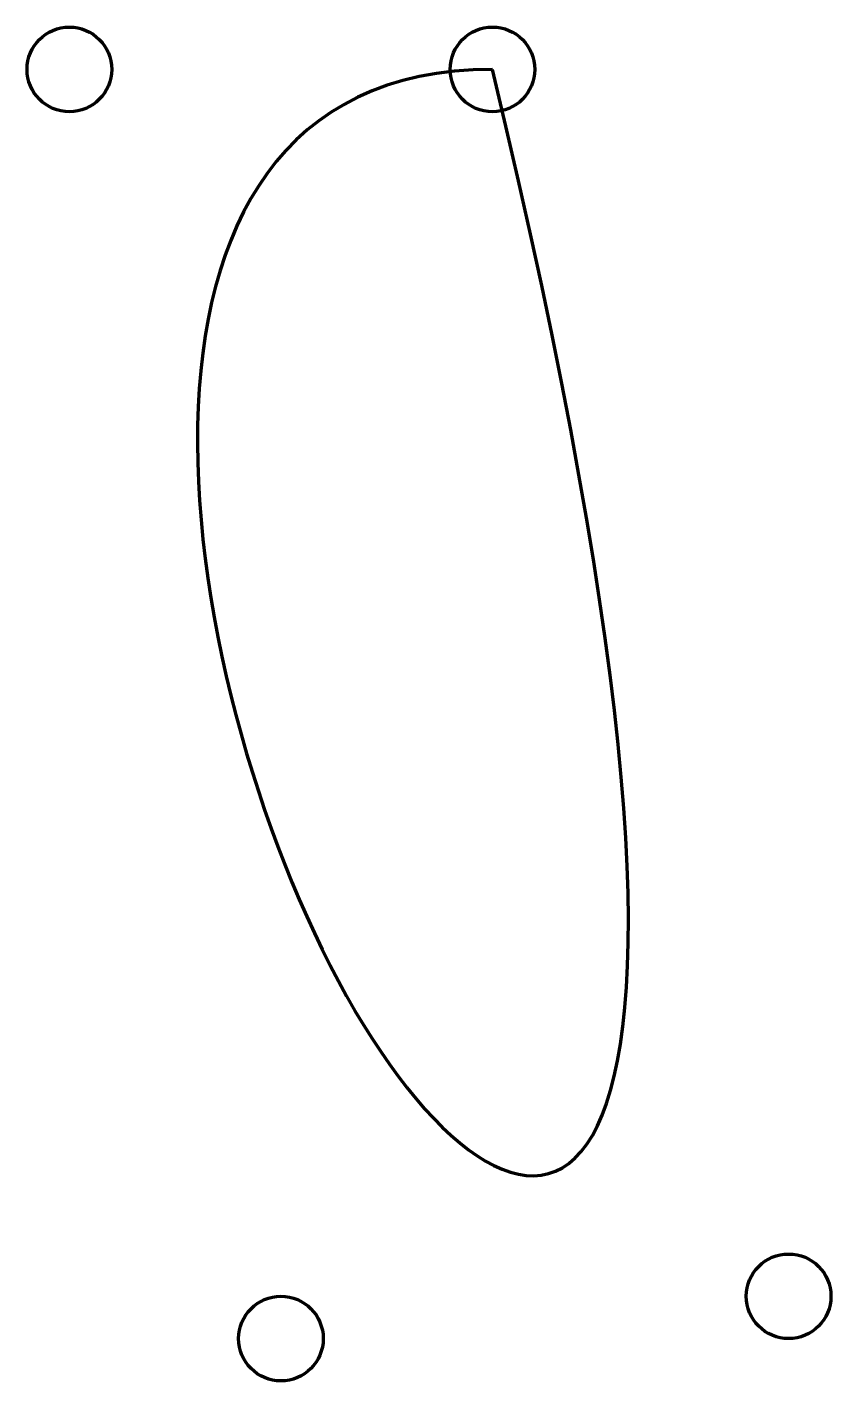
# Model space of a CAD drawing. Header units: millimetres. Extents: x -6 to 13, y -1 to 31.
import ezdxf

# ---------------------------------------------------------------- set-up
doc = ezdxf.new("R2010")
doc.units = ezdxf.units.MM
doc.layers.add('mainlayer', color=1, linetype='CONTINUOUS', lineweight=100)

msp = doc.modelspace()

# ---------------------------------------------------------------- linework, layer by layer
at = {"layer": 'mainlayer'}
for centre in [(-5, 30), (5, 30), (5, 30), (12, 1), (0, 0)]:
    msp.add_circle(centre, 1, dxfattribs=at)
msp.add_open_spline([(5, 30), (12, 1), (0, 0), (-5, 30), (5, 30)], degree=3, dxfattribs=at)

doc.saveas('drawing.dxf')
